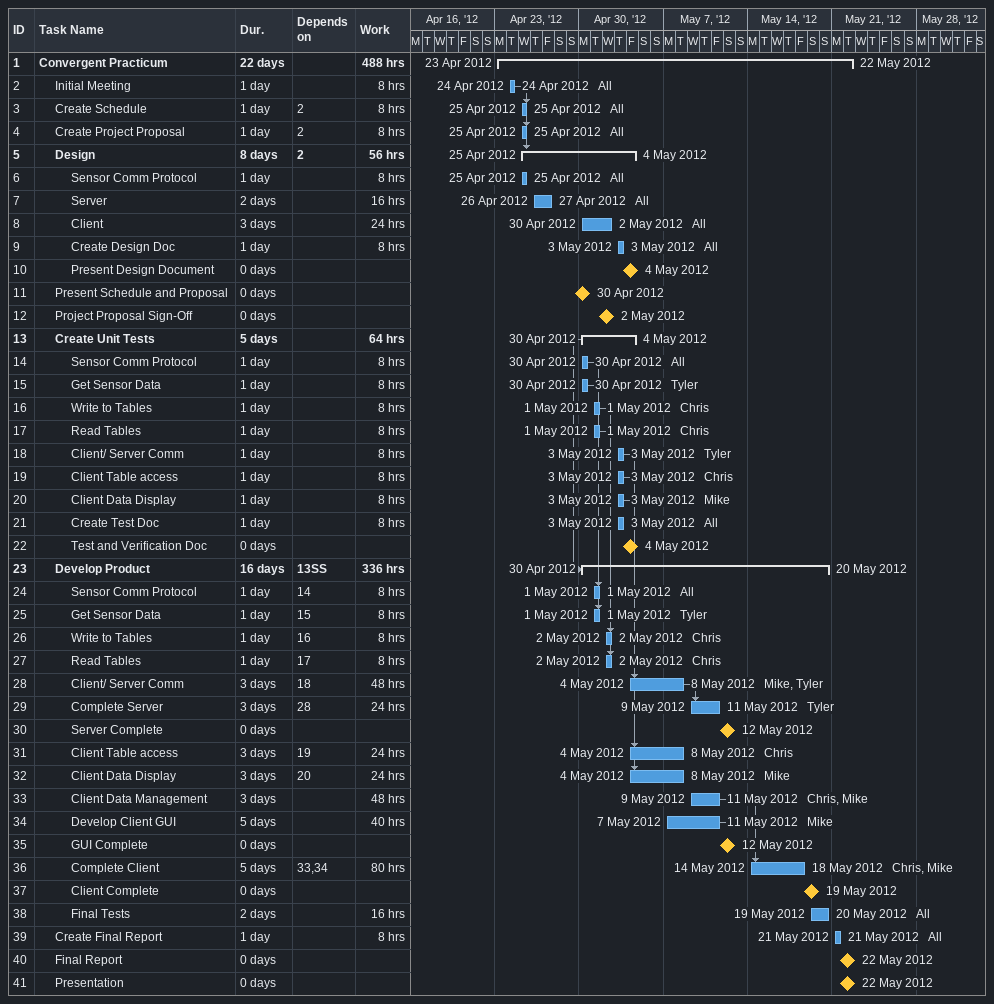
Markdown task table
| ID | Level | Task | Duration | Start | Finish | Predecessors | Resources | Work (h) |
|---|---|---|---|---|---|---|---|---|
| 1 | 1 | **Convergent Practicum** | 22d | 2012-04-23 | 2012-05-22 |  |  | 488 |
| 2 | 2 | Initial Meeting | 1d | 2012-04-24 | 2012-04-24 |  | All | 8 |
| 3 | 2 | Create Schedule | 1d | 2012-04-25 | 2012-04-25 | 2 | All | 8 |
| 4 | 2 | Create Project Proposal | 1d | 2012-04-25 | 2012-04-25 | 2 | All | 8 |
| 5 | 2 | **Design** | 8d | 2012-04-25 | 2012-05-04 | 2 |  | 56 |
| 6 | 3 | Sensor Comm Protocol | 1d | 2012-04-25 | 2012-04-25 |  | All | 8 |
| 7 | 3 | Server | 2d | 2012-04-26 | 2012-04-27 |  | All | 16 |
| 8 | 3 | Client | 3d | 2012-04-30 | 2012-05-02 |  | All | 24 |
| 9 | 3 | Create Design Doc | 1d | 2012-05-03 | 2012-05-03 |  | All | 8 |
| 10 | 3 | Present Design Document | 0d | 2012-05-04 | 2012-05-04 |  |  |  |
| 11 | 2 | Present Schedule and Proposal | 0d | 2012-04-30 | 2012-04-30 |  |  |  |
| 12 | 2 | Project Proposal Sign-Off | 0d | 2012-05-02 | 2012-05-02 |  |  |  |
| 13 | 2 | **Create Unit Tests** | 5d | 2012-04-30 | 2012-05-04 |  |  | 64 |
| 14 | 3 | Sensor Comm Protocol | 1d | 2012-04-30 | 2012-04-30 |  | All | 8 |
| 15 | 3 | Get Sensor Data | 1d | 2012-04-30 | 2012-04-30 |  | Tyler | 8 |
| 16 | 3 | Write to Tables | 1d | 2012-05-01 | 2012-05-01 |  | Chris | 8 |
| 17 | 3 | Read Tables | 1d | 2012-05-01 | 2012-05-01 |  | Chris | 8 |
| 18 | 3 | Client/ Server Comm | 1d | 2012-05-03 | 2012-05-03 |  | Tyler | 8 |
| 19 | 3 | Client Table access | 1d | 2012-05-03 | 2012-05-03 |  | Chris | 8 |
| 20 | 3 | Client Data Display | 1d | 2012-05-03 | 2012-05-03 |  | Mike | 8 |
| 21 | 3 | Create Test Doc | 1d | 2012-05-03 | 2012-05-03 |  | All | 8 |
| 22 | 3 | Test and Verification Doc | 0d | 2012-05-04 | 2012-05-04 |  |  |  |
| 23 | 2 | **Develop Product** | 16d | 2012-04-30 | 2012-05-20 | 13SS |  | 336 |
| 24 | 3 | Sensor Comm Protocol | 1d | 2012-05-01 | 2012-05-01 | 14 | All | 8 |
| 25 | 3 | Get Sensor Data | 1d | 2012-05-01 | 2012-05-01 | 15 | Tyler | 8 |
| 26 | 3 | Write to Tables | 1d | 2012-05-02 | 2012-05-02 | 16 | Chris | 8 |
| 27 | 3 | Read Tables | 1d | 2012-05-02 | 2012-05-02 | 17 | Chris | 8 |
| 28 | 3 | Client/ Server Comm | 3d | 2012-05-04 | 2012-05-08 | 18 | Mike, Tyler | 48 |
| 29 | 3 | Complete Server | 3d | 2012-05-09 | 2012-05-11 | 28 | Tyler | 24 |
| 30 | 3 | Server Complete | 0d | 2012-05-12 | 2012-05-12 |  |  |  |
| 31 | 3 | Client Table access | 3d | 2012-05-04 | 2012-05-08 | 19 | Chris | 24 |
| 32 | 3 | Client Data Display | 3d | 2012-05-04 | 2012-05-08 | 20 | Mike | 24 |
| 33 | 3 | Client Data Management | 3d | 2012-05-09 | 2012-05-11 |  | Chris, Mike | 48 |
| 34 | 3 | Develop Client GUI | 5d | 2012-05-07 | 2012-05-11 |  | Mike | 40 |
| 35 | 3 | GUI Complete | 0d | 2012-05-12 | 2012-05-12 |  |  |  |
| 36 | 3 | Complete Client | 5d | 2012-05-14 | 2012-05-18 | 33, 34 | Chris, Mike | 80 |
| 37 | 3 | Client Complete | 0d | 2012-05-19 | 2012-05-19 |  |  |  |
| 38 | 3 | Final Tests | 2d | 2012-05-19 | 2012-05-20 |  | All | 16 |
| 39 | 2 | Create Final Report | 1d | 2012-05-21 | 2012-05-21 |  | All | 8 |
| 40 | 2 | Final Report | 0d | 2012-05-22 | 2012-05-22 |  |  |  |
| 41 | 2 | Presentation | 0d | 2012-05-22 | 2012-05-22 |  |  |  |
